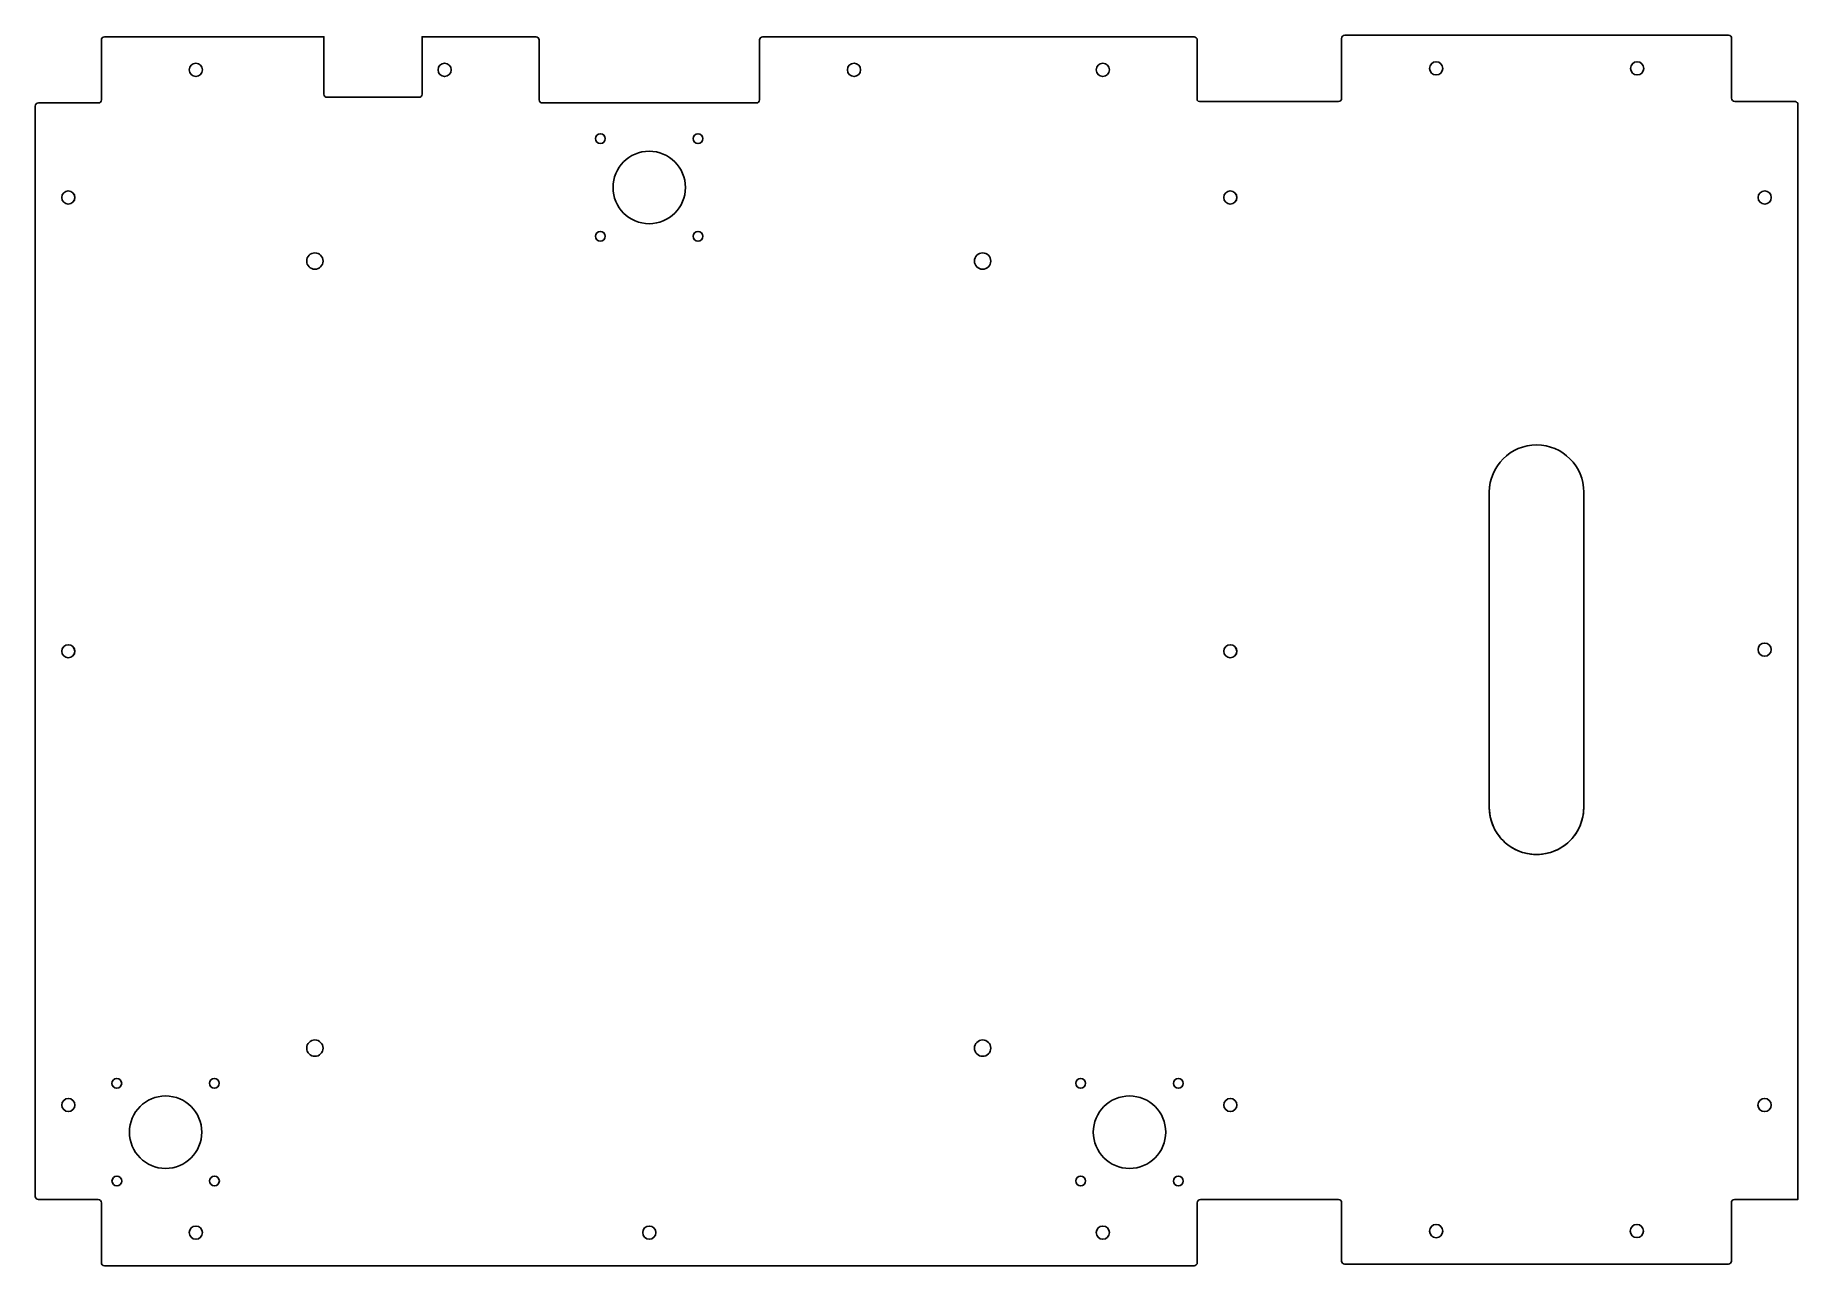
# Model space of a CAD drawing. Header units: millimetres. Extents: x -740 to -180, y -364 to 27.
import ezdxf

# ---------------------------------------------------------------- set-up
doc = ezdxf.new("R2010")
doc.units = ezdxf.units.MM
doc.layers.get('0').update_dxf_attribs({"linetype": 'CONTINUOUS'})

msp = doc.modelspace()

# ---------------------------------------------------------------- linework, layer by layer
for p, q in [((-718.62, 25.19, 0), (-718.62, 6.19, 0)), ((-647.93, 26.19, 0), (-717.62, 26.19, 0)), ((-647.93, 8, 0), (-647.93, 26.19, 0)), ((-580.62, 26.19, 0), (-616.79, 26.19, 0)), ((-616.79, 26.19, 0), (-616.79, 8, 0)), ((-579.62, 6.19, 0), (-579.62, 25.19, 0)), ((-509.62, 25.19, 0), (-509.62, 6.19, 0)), ((-371.62, 26.19, 0), (-508.62, 26.19, 0)), ((-370.62, 6.19, 0), (-370.62, 25.19, 0)), ((-324.77, 25.68, 0), (-324.77, 6.68, 0)), ((-201.93, 26.68, 0), (-323.77, 26.68, 0)), ((-200.93, 6.68, 0), (-200.93, 25.68, 0)), ((-617.79, 7, 0), (-646.93, 7, 0)), ((-325.77, 5.68, 0), (-369.93, 5.68, 0)), ((-180.93, 5.68, 0), (-199.93, 5.68, 0)), ((-739.62, 4.19, 0), (-739.62, -341.81, 0)), ((-719.62, 5.19, 0), (-738.62, 5.19, 0)), ((-510.62, 5.19, 0), (-578.62, 5.19, 0)), ((-179.93, 5.19, 0), (-180.07, 5.19, 0)), ((-179.93, -342.81, 0), (-179.93, 5.19, 0)), ((-277.88, -218.32, 0), (-277.87, -118.32, 0)), ((-247.87, -118.32, 0), (-247.88, -218.32, 0)), ((-738.62, -342.81, 0), (-719.62, -342.81, 0)), ((-718.62, -343.81, 0), (-718.62, -362.81, 0)), ((-370.62, -362.81, 0), (-370.62, -343.81, 0)), ((-369.62, -342.81, 0), (-325.77, -342.81, 0)), ((-324.77, -343.81, 0), (-324.77, -362.32, 0)), ((-201.01, -362.32, 0), (-201.01, -343.81, 0)), ((-200.01, -342.81, 0), (-179.93, -342.81, 0)), ((-323.77, -363.32, 0), (-202.01, -363.32, 0)), ((-717.62, -363.81, 0), (-371.62, -363.81, 0))]:
    msp.add_line(p, q)
for points in [[(-324.77, -343.81), (-324.77, -362.32, 0.414214), (-323.77, -363.32), (-202.01, -363.32, 0.414214), (-201.01, -362.32), (-201.01, -343.81, -0.414214), (-200.01, -342.81), (-179.93, -342.81), (-179.93, 5.19), (-180.07, 5.19, 0.265779), (-180.93, 5.68), (-199.93, 5.68, -0.414213), (-200.93, 6.68), (-200.93, 25.68, 0.414213), (-201.93, 26.68), (-323.77, 26.68, 0.414214), (-324.77, 25.68), (-324.77, 6.68, -0.414214), (-325.77, 5.68), (-369.93, 5.68, -0.181317), (-370.59, 5.93, -0.065973), (-370.62, 6.19), (-370.62, 25.19, 0.414214), (-371.62, 26.19), (-508.62, 26.19, 0.414214), (-509.62, 25.19), (-509.62, 6.19, -0.414214), (-510.62, 5.19), (-578.62, 5.19, -0.414214), (-579.62, 6.19), (-579.62, 25.19, 0.414214), (-580.62, 26.19), (-616.79, 26.19), (-616.79, 8, -0.414214), (-617.79, 7), (-646.93, 7, -0.414214), (-647.93, 8), (-647.93, 26.19), (-717.62, 26.19, 0.414214), (-718.62, 25.19), (-718.62, 6.19, -0.414214), (-719.62, 5.19), (-738.62, 5.19, 0.414214), (-739.62, 4.19), (-739.62, -341.81, 0.414214), (-738.62, -342.81), (-719.62, -342.81, -0.414214), (-718.62, -343.81), (-718.62, -362.81, 0.414214), (-717.62, -363.81), (-371.62, -363.81, 0.414214), (-370.62, -362.81), (-370.62, -343.81, -0.414214), (-369.62, -342.81), (-325.77, -342.81, -0.414213)], [(-247.87, -118.32), (-247.88, -218.32, -1), (-277.88, -218.32), (-277.87, -118.32, -1)]]:
    msp.add_lwpolyline(points, format="xyb", close=True)
at = {"extrusion": (5.37194e-22, -1.31879e-15, -1)}
for centre, radius in [((688.62, 15.69, 0), 2.1), ((609.62, 15.69, 0), 2.1), ((479.62, 15.69, 0), 2.1), ((400.62, 15.69, 0), 2.1), ((560.14, -6.11, 0), 1.55), ((529.14, -6.12, 0), 1.55), ((544.65, -21.62, 0), 11.5), ((729.12, -24.81, 0), 2.08), ((360.12, -24.81, 0), 2.08), ((190.43, -24.81, 0), 2.1), ((560.15, -37.11, 0), 1.55), ((529.15, -37.12, 0), 1.55), ((650.83, -44.98, 0), 2.6), ((438.79, -44.98, 0), 2.6), ((729.12, -168.81, 0), 2.08), ((360.12, -168.81, 0), 2.08), ((190.45, -168.29, 0), 2.1), ((650.83, -294.76, 0), 2.6), ((438.79, -294.76, 0), 2.6), ((713.72, -305.93, 0), 1.55), ((682.72, -305.92, 0), 1.55), ((407.63, -305.92, 0), 1.55), ((376.63, -305.93, 0), 1.55), ((729.12, -312.81, 0), 2.08), ((698.22, -321.43, 0), 11.5), ((392.13, -321.43, 0), 11.5), ((360.12, -312.81, 0), 2.08), ((190.46, -312.81, 0), 2.1), ((713.71, -336.93, 0), 1.55), ((682.71, -336.92, 0), 1.55), ((407.64, -336.92, 0), 1.55), ((376.64, -336.93, 0), 1.55), ((688.62, -353.31, 0), 2.1), ((544.62, -353.31, 0), 2.1), ((400.62, -353.31, 0), 2.1)]:
    msp.add_circle(centre, radius, dxfattribs=at)
for centre, radius in [((-688.62, 15.69), 2.1), ((-609.62, 15.69), 2.1), ((-479.62, 15.69), 2.1), ((-400.62, 15.69), 2.1), ((-294.77, 16.18), 2.1), ((-230.93, 16.18), 2.1), ((-560.14, -6.11), 1.55), ((-529.14, -6.12), 1.55), ((-544.65, -21.62), 11.5), ((-729.12, -24.81), 2.07), ((-360.12, -24.81), 2.07), ((-190.43, -24.81), 2.1), ((-560.15, -37.11), 1.55), ((-529.15, -37.12), 1.55), ((-650.83, -44.98), 2.6), ((-438.79, -44.98), 2.6), ((-729.12, -168.81), 2.07), ((-360.12, -168.81), 2.07), ((-190.45, -168.29), 2.1), ((-650.83, -294.76), 2.6), ((-438.79, -294.76), 2.6), ((-713.72, -305.93), 1.55), ((-682.72, -305.92), 1.55), ((-407.63, -305.92), 1.55), ((-376.63, -305.93), 1.55), ((-729.12, -312.81), 2.08), ((-698.22, -321.43), 11.5), ((-392.13, -321.43), 11.5), ((-360.12, -312.81), 2.08), ((-190.46, -312.81), 2.1), ((-713.71, -336.93), 1.55), ((-682.71, -336.92), 1.55), ((-407.64, -336.92), 1.55), ((-376.64, -336.93), 1.55), ((-688.62, -353.31), 2.1), ((-544.62, -353.31), 2.1), ((-400.62, -353.31), 2.1), ((-294.77, -352.81), 2.1), ((-231.01, -352.8), 2.1)]:
    msp.add_circle(centre, radius)
at = {"extrusion": (1.58615e-22, -3.89395e-16, -1)}
for centre in [(294.77, 16.18, 0), (230.93, 16.18, 0), (294.77, -352.81, 0), (231.01, -352.8, 0)]:
    msp.add_circle(centre, 2.1, dxfattribs=at)
for centre, radius, start, end in [((-717.62, 25.19, 0), 1, 90, 180), ((-580.62, 25.19, 0), 1, 0, 90), ((-508.62, 25.19, 0), 1, 90, 180), ((-371.62, 25.19, 0), 1, 0, 90), ((-323.77, 25.68, 0), 1, 90, 180.0001), ((-201.93, 25.68, 0), 1, 0.0001, 90), ((-719.62, 6.19, 0), 1, -90, 0), ((-646.93, 8, 0), 1, 180, 270), ((-617.79, 8, 0), 1, -90, 0), ((-578.62, 6.19, 0), 1, 180, 270), ((-510.62, 6.19, 0), 1, -90, 0), ((-369.62, 6.19, 0), 1, 180, 195.098), ((-369.93, 6.68, 0), 1, 228.8919, 270), ((-325.77, 6.68, 0), 1, -90, 0.0001), ((-199.93, 6.68, 0), 1, 180.0001, 270), ((-180.93, 4.68, 0), 1, 30.4649, 90), ((-738.62, 4.19, 0), 1, 90, 180), ((-262.87, -118.32, 0), 15, -0.0059, 179.9941), ((-262.88, -218.32, 0), 15, 179.9941, 359.9941), ((-738.62, -341.81, 0), 1, 180, 270), ((-719.62, -343.81, 0), 1, 0, 90), ((-369.62, -343.81, 0), 1, 90, 180), ((-200.01, -343.81, 0), 1, 90, 180.0001), ((-717.62, -362.81, 0), 1, 180, 270), ((-371.62, -362.81, 0), 1, -90, 0), ((-323.77, -362.32, 0), 1, 180.0001, 270.0001), ((-202.01, -362.32, 0), 1, -89.9999, 0.0001)]:
    msp.add_arc(centre, radius, start, end)
at = {"extrusion": (-1.1659e-06, -1.29892e-12, 1)}
msp.add_arc((-325.77, -343.81, 0), 1, 0.0001, 90, dxfattribs=at)

doc.saveas('drawing.dxf')
